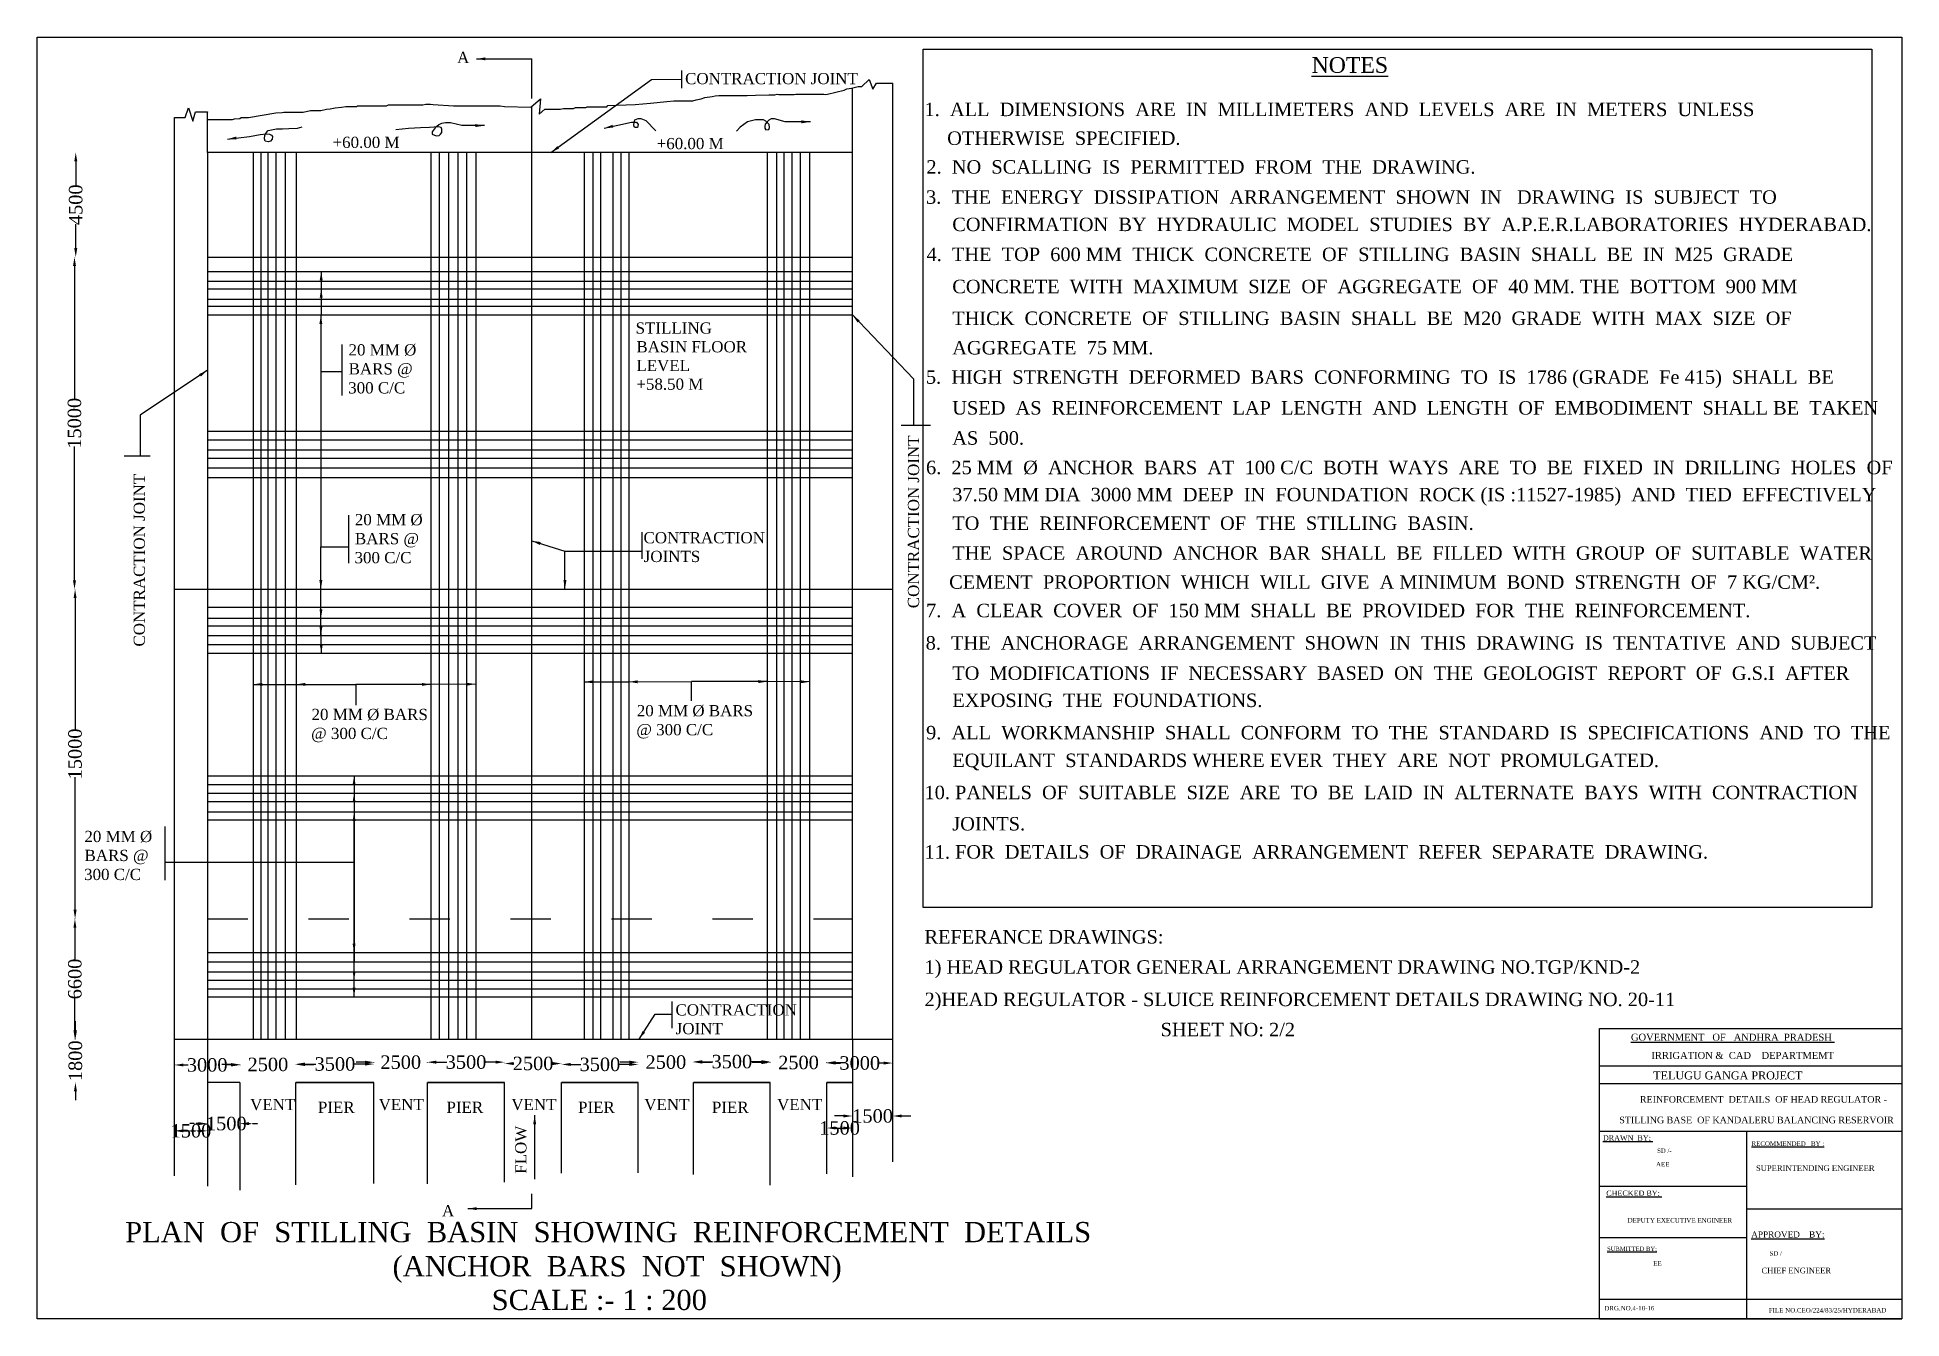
# Model space of a CAD drawing. Header units: millimetres. Extents: x 1555 to 84638, y 667 to 57769.
import ezdxf

# ---------------------------------------------------------------- set-up
doc = ezdxf.new("R2010")
doc.units = ezdxf.units.MM
doc.header["$MEASUREMENT"] = 0
doc.linetypes.add('ACAD_ISO03W100', pattern=[30, 12, -18])
for name, color, linetype in [('DIM', 5, 'Continuous'), ('DWG.LINE', 10, 'Continuous'), ('TEXT', 7, 'Continuous')]:
    doc.layers.add(name, color=color, linetype=linetype)
doc.layers.add('DO LINE', color=3, linetype='Continuous', plot=False)
doc.layers.add('TITLE', color=7, linetype='Continuous', lineweight=30)
doc.styles.get("Standard").update_dxf_attribs({"font": 'times.ttf', "height": 600})
doc.dimstyles.get("Standard").update_dxf_attribs({"dimtxt": 600, "dimasz": 400, "dimexe": 0.18, "dimexo": 0.0625, "dimgap": 0.09, "dimtad": 0, "dimtih": 1, "dimtoh": 1, "dimdec": 0, "dimzin": 0, "dimdsep": 46, "dimtxsty": 'Standard', "dimcen": 300, "dimclrd": 5, "dimclre": 5, "dimclrt": 4, "dimadec": 0, "dimazin": 0, "dimtfac": 1, "dimtdec": 0, "dimtofl": 0, "dimtmove": 0, "dimatfit": 3, "dimfxl": 0, "dimtolj": 1, "dimtzin": 0, "dimarcsym": 0})

# ---------------------------------------------------------------- blocks, each defined once
blk = doc.blocks.new('*D2')
at = {"layer": 'Defpoints', "color": 0, "linetype": 'ACAD_ISO03W100', "ltscale": 0.2}
for p in [(7670, 9055), (9139, 9055), (9139, 9038)]:
    blk.add_point(p, dxfattribs=at)
at = {"layer": 'DIM', "color": 5, "lineweight": -2, "ltscale": 0.2}
blk.add_line((7670, 9043), (7670, 9038), dxfattribs=at)
at = {"layer": 'DIM', "color": 5, "linetype": 'ACAD_ISO03W100', "lineweight": -2, "ltscale": 0.2}
for p, q in [((8070, 9038), (8739, 9038)), ((9139, 9043), (9139, 9038))]:
    blk.add_line(p, q, dxfattribs=at)
at = {"layer": 'DIM', "color": 5, "linetype": 'ACAD_ISO03W100', "ltscale": 0.2}
for points in [[(8070, 9105), (8070, 8972), (7670, 9038)], [(8739, 9105), (8739, 8972), (9139, 9038)]]:
    blk.add_solid(points, dxfattribs=at)
at = {"layer": 'DIM', "color": 4, "linetype": 'ACAD_ISO03W100', "ltscale": 0.2, "insert": (8404, 9038), "char_height": 600, "attachment_point": 5}
blk.add_mtext('\\A1;1500', dxfattribs=at)
blk = doc.blocks.new('*D3')
at = {"layer": 'Defpoints', "color": 0, "linetype": 'ACAD_ISO03W100', "ltscale": 0.2}
for p in [(9139, 9277), (10583, 9359), (10583, 9277)]:
    blk.add_point(p, dxfattribs=at)
at = {"layer": 'DIM', "color": 5, "linetype": 'ACAD_ISO03W100', "lineweight": -2, "ltscale": 0.2}
for p, q in [((8739, 9359), (8339, 9359)), ((10583, 9354), (10583, 9359)), ((10983, 9359), (11383, 9359))]:
    blk.add_line(p, q, dxfattribs=at)
at = {"layer": 'DIM', "color": 5, "lineweight": -2, "ltscale": 0.2}
blk.add_line((9139, 9354), (9139, 9359), dxfattribs=at)
at = {"layer": 'DIM', "color": 5, "linetype": 'ACAD_ISO03W100', "ltscale": 0.2}
for points in [[(8739, 9426), (8739, 9293), (9139, 9359)], [(10983, 9426), (10983, 9293), (10583, 9359)]]:
    blk.add_solid(points, dxfattribs=at)
at = {"layer": 'DIM', "color": 4, "linetype": 'ACAD_ISO03W100', "ltscale": 0.2, "insert": (9978, 9359), "char_height": 600, "attachment_point": 5}
blk.add_mtext('\\A1;1500', dxfattribs=at)
blk = doc.blocks.new('*D4')
at = {"layer": 'Defpoints', "color": 0, "ltscale": 0.2}
for p in [(7670, 12034), (10583, 12034), (10583, 11973)]:
    blk.add_point(p, dxfattribs=at)
at = {"layer": 'DIM', "color": 5, "lineweight": -2, "ltscale": 0.2}
for p, q in [((7670, 11978), (7670, 11972)), ((8070, 11973), (8274, 11973)), ((10183, 11973), (9978, 11973)), ((10583, 11978), (10583, 11972))]:
    blk.add_line(p, q, dxfattribs=at)
at = {"layer": 'DIM', "color": 5, "ltscale": 0.2}
for points in [[(8070, 12039), (8070, 11906), (7670, 11973)], [(10183, 12039), (10183, 11906), (10583, 11973)]]:
    blk.add_solid(points, dxfattribs=at)
at = {"layer": 'DIM', "color": 4, "ltscale": 0.2, "insert": (9126, 11973), "char_height": 600, "attachment_point": 5}
blk.add_mtext('\\A1;3000', dxfattribs=at)
blk = doc.blocks.new('*D5')
at = {"layer": 'Defpoints', "color": 0, "ltscale": 0.2}
for p in [(13081, 11993), (10583, 11199), (13081, 11199)]:
    blk.add_point(p, dxfattribs=at)
at = {"layer": 'DIM', "color": 5, "lineweight": -2, "ltscale": 0.2}
for p, q in [((10183, 11993), (9783, 11993)), ((10583, 11988), (10583, 11993)), ((13081, 11988), (13081, 11993)), ((13481, 11993), (13881, 11993))]:
    blk.add_line(p, q, dxfattribs=at)
at = {"layer": 'DIM', "color": 5, "ltscale": 0.2}
for points in [[(10183, 12060), (10183, 11926), (10583, 11993)], [(13481, 12060), (13481, 11926), (13081, 11993)]]:
    blk.add_solid(points, dxfattribs=at)
at = {"layer": 'DIM', "color": 4, "ltscale": 0.2, "insert": (11832, 11993), "char_height": 600, "attachment_point": 5}
blk.add_mtext('\\A1;2500', dxfattribs=at)
blk = doc.blocks.new('*D6')
at = {"layer": 'Defpoints', "color": 0, "ltscale": 0.2}
for p in [(16560, 12014), (13081, 11199), (16560, 11199)]:
    blk.add_point(p, dxfattribs=at)
at = {"layer": 'DIM', "color": 5, "lineweight": -2, "ltscale": 0.2}
for p, q in [((13081, 12009), (13081, 12014)), ((13481, 12014), (13968, 12014)), ((16160, 12014), (15673, 12014)), ((16560, 12009), (16560, 12014))]:
    blk.add_line(p, q, dxfattribs=at)
at = {"layer": 'DIM', "color": 5, "ltscale": 0.2}
for points in [[(13481, 12080), (13481, 11947), (13081, 12014)], [(16160, 12080), (16160, 11947), (16560, 12014)]]:
    blk.add_solid(points, dxfattribs=at)
at = {"layer": 'DIM', "color": 4, "ltscale": 0.2, "insert": (14820, 12014), "char_height": 600, "attachment_point": 5}
blk.add_mtext('\\A1;3500', dxfattribs=at)
blk = doc.blocks.new('*D7')
at = {"layer": 'Defpoints', "color": 0, "ltscale": 0.2}
for p in [(18944, 12096), (16560, 11199), (18944, 11199)]:
    blk.add_point(p, dxfattribs=at)
at = {"layer": 'DIM', "color": 5, "lineweight": -2, "ltscale": 0.2}
for p, q in [((16160, 12096), (15760, 12096)), ((16560, 12091), (16560, 12096)), ((18944, 12091), (18944, 12096)), ((19344, 12096), (19744, 12096))]:
    blk.add_line(p, q, dxfattribs=at)
at = {"layer": 'DIM', "color": 5, "ltscale": 0.2}
for points in [[(16160, 12163), (16160, 12029), (16560, 12096)], [(19344, 12163), (19344, 12029), (18944, 12096)]]:
    blk.add_solid(points, dxfattribs=at)
at = {"layer": 'DIM', "color": 4, "ltscale": 0.2, "insert": (17752, 12096), "char_height": 600, "attachment_point": 5}
blk.add_mtext('\\A1;2500', dxfattribs=at)
blk = doc.blocks.new('*D8')
at = {"layer": 'Defpoints', "color": 0, "ltscale": 0.2}
for p in [(22377, 12100), (18944, 11199), (22377, 11199)]:
    blk.add_point(p, dxfattribs=at)
at = {"layer": 'DIM', "color": 5, "lineweight": -2, "ltscale": 0.2}
for p, q in [((18944, 12095), (18944, 12100)), ((19344, 12100), (19808, 12100)), ((21977, 12100), (21513, 12100)), ((22377, 12095), (22377, 12100))]:
    blk.add_line(p, q, dxfattribs=at)
at = {"layer": 'DIM', "color": 5, "ltscale": 0.2}
for points in [[(19344, 12166), (19344, 12033), (18944, 12100)], [(21977, 12166), (21977, 12033), (22377, 12100)]]:
    blk.add_solid(points, dxfattribs=at)
at = {"layer": 'DIM', "color": 4, "ltscale": 0.2, "insert": (20661, 12100), "char_height": 600, "attachment_point": 5}
blk.add_mtext('\\A1;3500', dxfattribs=at)
blk = doc.blocks.new('*D9')
at = {"layer": 'Defpoints', "color": 0, "ltscale": 0.2}
for p in [(24921, 12038), (22377, 11199), (24921, 11199)]:
    blk.add_point(p, dxfattribs=at)
at = {"layer": 'DIM', "color": 5, "lineweight": -2, "ltscale": 0.2}
for p, q in [((22377, 12033), (22377, 12038)), ((22777, 12038), (22789, 12038)), ((24521, 12038), (24510, 12038)), ((24921, 12033), (24921, 12038))]:
    blk.add_line(p, q, dxfattribs=at)
at = {"layer": 'DIM', "color": 5, "ltscale": 0.2}
for points in [[(22777, 12105), (22777, 11971), (22377, 12038)], [(24521, 12105), (24521, 11971), (24921, 12038)]]:
    blk.add_solid(points, dxfattribs=at)
at = {"layer": 'DIM', "color": 4, "ltscale": 0.2, "insert": (23649, 12038), "char_height": 600, "attachment_point": 5}
blk.add_mtext('\\A1;2500', dxfattribs=at)
blk = doc.blocks.new('*D10')
at = {"layer": 'Defpoints', "color": 0, "ltscale": 0.2}
for p in [(28336, 11997), (24921, 11199), (28336, 11199)]:
    blk.add_point(p, dxfattribs=at)
at = {"layer": 'DIM', "color": 5, "lineweight": -2, "ltscale": 0.2}
for p, q in [((24921, 11992), (24921, 11997)), ((25321, 11997), (25776, 11997)), ((27936, 11997), (27481, 11997)), ((28336, 11992), (28336, 11997))]:
    blk.add_line(p, q, dxfattribs=at)
at = {"layer": 'DIM', "color": 5, "ltscale": 0.2}
for points in [[(25321, 12064), (25321, 11930), (24921, 11997)], [(27936, 12064), (27936, 11930), (28336, 11997)]]:
    blk.add_solid(points, dxfattribs=at)
at = {"layer": 'DIM', "color": 4, "ltscale": 0.2, "insert": (26628, 11997), "char_height": 600, "attachment_point": 5}
blk.add_mtext('\\A1;3500', dxfattribs=at)
blk = doc.blocks.new('*D11')
at = {"layer": 'Defpoints', "color": 0, "ltscale": 0.2}
for p in [(30796, 12100), (28336, 11199), (30796, 11199)]:
    blk.add_point(p, dxfattribs=at)
at = {"layer": 'DIM', "color": 5, "lineweight": -2, "ltscale": 0.2}
for p, q in [((27936, 12100), (27536, 12100)), ((28336, 12095), (28336, 12100)), ((30796, 12095), (30796, 12100)), ((31196, 12100), (31596, 12100))]:
    blk.add_line(p, q, dxfattribs=at)
at = {"layer": 'DIM', "color": 5, "ltscale": 0.2}
for points in [[(27936, 12167), (27936, 12034), (28336, 12100)], [(31196, 12167), (31196, 12034), (30796, 12100)]]:
    blk.add_solid(points, dxfattribs=at)
at = {"layer": 'DIM', "color": 4, "ltscale": 0.2, "insert": (29566, 12100), "char_height": 600, "attachment_point": 5}
blk.add_mtext('\\A1;2500', dxfattribs=at)
blk = doc.blocks.new('*D12')
at = {"layer": 'Defpoints', "color": 0, "ltscale": 0.2}
for p in [(34219, 12121), (30796, 11199), (34219, 11199)]:
    blk.add_point(p, dxfattribs=at)
at = {"layer": 'DIM', "color": 5, "lineweight": -2, "ltscale": 0.2}
for p, q in [((30796, 12116), (30796, 12121)), ((31196, 12121), (31655, 12121)), ((33819, 12121), (33359, 12121)), ((34219, 12116), (34219, 12121))]:
    blk.add_line(p, q, dxfattribs=at)
at = {"layer": 'DIM', "color": 5, "ltscale": 0.2}
for points in [[(31196, 12187), (31196, 12054), (30796, 12121)], [(33819, 12187), (33819, 12054), (34219, 12121)]]:
    blk.add_solid(points, dxfattribs=at)
at = {"layer": 'DIM', "color": 4, "ltscale": 0.2, "insert": (32507, 12121), "char_height": 600, "attachment_point": 5}
blk.add_mtext('\\A1;3500', dxfattribs=at)
blk = doc.blocks.new('*D13')
at = {"layer": 'Defpoints', "color": 0, "ltscale": 0.2}
for p in [(36736, 12080), (34219, 11199), (36736, 11199)]:
    blk.add_point(p, dxfattribs=at)
at = {"layer": 'DIM', "color": 5, "lineweight": -2, "ltscale": 0.2}
for p, q in [((33819, 12080), (33419, 12080)), ((34219, 12075), (34219, 12080)), ((36736, 12075), (36736, 12080)), ((37136, 12080), (37536, 12080))]:
    blk.add_line(p, q, dxfattribs=at)
at = {"layer": 'DIM', "color": 5, "ltscale": 0.2}
for points in [[(33819, 12146), (33819, 12013), (34219, 12080)], [(37136, 12146), (37136, 12013), (36736, 12080)]]:
    blk.add_solid(points, dxfattribs=at)
at = {"layer": 'DIM', "color": 4, "ltscale": 0.2, "insert": (35477, 12080), "char_height": 600, "attachment_point": 5}
blk.add_mtext('\\A1;2500', dxfattribs=at)
blk = doc.blocks.new('*D14')
at = {"layer": 'Defpoints', "color": 0, "ltscale": 0.2}
for p in [(39678, 12059), (36736, 11199), (39678, 11199)]:
    blk.add_point(p, dxfattribs=at)
at = {"layer": 'DIM', "color": 5, "lineweight": -2, "ltscale": 0.2}
for p, q in [((36736, 12054), (36736, 12059)), ((37136, 12059), (37355, 12059)), ((39278, 12059), (39059, 12059)), ((39678, 12054), (39678, 12059))]:
    blk.add_line(p, q, dxfattribs=at)
at = {"layer": 'DIM', "color": 5, "ltscale": 0.2}
for points in [[(37136, 12126), (37136, 11993), (36736, 12059)], [(39278, 12126), (39278, 11993), (39678, 12059)]]:
    blk.add_solid(points, dxfattribs=at)
at = {"layer": 'DIM', "color": 4, "ltscale": 0.2, "insert": (38207, 12059), "char_height": 600, "attachment_point": 5}
blk.add_mtext('\\A1;3000', dxfattribs=at)
blk = doc.blocks.new('*D15')
at = {"layer": 'Defpoints', "color": 0, "ltscale": 0.2}
for p in [(36736, 9164), (37880, 9164), (37880, 9164)]:
    blk.add_point(p, dxfattribs=at)
at = {"layer": 'DIM', "color": 5, "lineweight": -2, "ltscale": 0.2}
for p, q in [((36736, 9164), (36736, 9165)), ((37136, 9164), (37480, 9164)), ((37880, 9164), (37880, 9165))]:
    blk.add_line(p, q, dxfattribs=at)
at = {"layer": 'DIM', "color": 5, "ltscale": 0.2}
for points in [[(37136, 9231), (37136, 9098), (36736, 9164)], [(37480, 9231), (37480, 9098), (37880, 9164)]]:
    blk.add_solid(points, dxfattribs=at)
at = {"layer": 'DIM', "color": 4, "ltscale": 0.2, "insert": (37308, 9164), "char_height": 600, "attachment_point": 5}
blk.add_mtext('\\A1;1500', dxfattribs=at)
blk = doc.blocks.new('*D16')
at = {"layer": 'Defpoints', "color": 0, "ltscale": 0.2}
for p in [(37880, 9587), (39678, 9700), (39678, 9587)]:
    blk.add_point(p, dxfattribs=at)
at = {"layer": 'DIM', "color": 5, "lineweight": -2, "ltscale": 0.2}
for p, q in [((37480, 9700), (37080, 9700)), ((37880, 9695), (37880, 9700)), ((39678, 9695), (39678, 9700)), ((40078, 9700), (40478, 9700))]:
    blk.add_line(p, q, dxfattribs=at)
at = {"layer": 'DIM', "color": 5, "ltscale": 0.2}
for points in [[(37480, 9767), (37480, 9634), (37880, 9700)], [(40078, 9767), (40078, 9634), (39678, 9700)]]:
    blk.add_solid(points, dxfattribs=at)
at = {"layer": 'DIM', "color": 4, "ltscale": 0.2, "insert": (38779, 9700), "char_height": 600, "attachment_point": 5}
blk.add_mtext('\\A1;1500', dxfattribs=at)
blk = doc.blocks.new('*D17')
at = {"layer": 'Defpoints', "color": 0, "ltscale": 0.2}
for p in [(3256, 13121), (9139, 13121), (9139, 11199)]:
    blk.add_point(p, dxfattribs=at)
at = {"layer": 'DIM', "color": 5, "lineweight": -2, "ltscale": 0.2}
for p, q in [((3256, 13521), (3256, 13921)), ((3261, 13121), (3256, 13121)), ((3261, 11199), (3256, 11199)), ((3256, 10799), (3256, 10399))]:
    blk.add_line(p, q, dxfattribs=at)
at = {"layer": 'DIM', "color": 5, "ltscale": 0.2}
for points in [[(3189, 13521), (3323, 13521), (3256, 13121)], [(3189, 10799), (3323, 10799), (3256, 11199)]]:
    blk.add_solid(points, dxfattribs=at)
at = {"layer": 'DIM', "color": 4, "ltscale": 0.2, "insert": (3256, 12160), "char_height": 600, "attachment_point": 5, "rotation": 90}
blk.add_mtext('\\A1;1800', dxfattribs=at)
blk = doc.blocks.new('*D18')
at = {"layer": 'Defpoints', "color": 0, "ltscale": 0.2}
for p in [(3232, 18490), (7645, 18490), (7645, 13121)]:
    blk.add_point(p, dxfattribs=at)
at = {"layer": 'DIM', "color": 5, "lineweight": -2, "ltscale": 0.2}
for p, q in [((3237, 18490), (3232, 18490)), ((3232, 18090), (3232, 16657)), ((3232, 13521), (3232, 14954)), ((3237, 13121), (3232, 13121))]:
    blk.add_line(p, q, dxfattribs=at)
at = {"layer": 'DIM', "color": 5, "ltscale": 0.2}
for points in [[(3166, 18090), (3299, 18090), (3232, 18490)], [(3166, 13521), (3299, 13521), (3232, 13121)]]:
    blk.add_solid(points, dxfattribs=at)
at = {"layer": 'DIM', "color": 4, "ltscale": 0.2, "insert": (3232, 15806), "char_height": 600, "attachment_point": 5, "rotation": 90}
blk.add_mtext('\\A1;6600', dxfattribs=at)
blk = doc.blocks.new('*D19')
at = {"layer": 'Defpoints', "color": 0, "ltscale": 0.2}
for p in [(3239, 33178), (9139, 33178), (9139, 18490)]:
    blk.add_point(p, dxfattribs=at)
at = {"layer": 'DIM', "color": 5, "lineweight": -2, "ltscale": 0.2}
for p, q in [((3244, 33178), (3239, 33178)), ((3239, 32778), (3239, 26874)), ((3239, 18890), (3239, 24794)), ((3244, 18490), (3239, 18490))]:
    blk.add_line(p, q, dxfattribs=at)
at = {"layer": 'DIM', "color": 5, "ltscale": 0.2}
for points in [[(3173, 32778), (3306, 32778), (3239, 33178)], [(3173, 18890), (3306, 18890), (3239, 18490)]]:
    blk.add_solid(points, dxfattribs=at)
at = {"layer": 'DIM', "color": 4, "ltscale": 0.2, "insert": (3239, 25834), "char_height": 600, "attachment_point": 5, "rotation": 90}
blk.add_mtext('\\A1;15000', dxfattribs=at)
blk = doc.blocks.new('*D20')
at = {"layer": 'Defpoints', "color": 0, "ltscale": 0.2}
for p in [(3214, 47974), (9139, 47974), (9139, 33167)]:
    blk.add_point(p, dxfattribs=at)
at = {"layer": 'DIM', "color": 5, "lineweight": -2, "ltscale": 0.2}
for p, q in [((3219, 47974), (3213, 47974)), ((3214, 47574), (3214, 41610)), ((3214, 33567), (3214, 39530)), ((3219, 33167), (3213, 33167))]:
    blk.add_line(p, q, dxfattribs=at)
at = {"layer": 'DIM', "color": 5, "ltscale": 0.2}
for points in [[(3147, 47574), (3280, 47574), (3214, 47974)], [(3147, 33567), (3280, 33567), (3214, 33167)]]:
    blk.add_solid(points, dxfattribs=at)
at = {"layer": 'DIM', "color": 4, "ltscale": 0.2, "insert": (3214, 40570), "char_height": 600, "attachment_point": 5, "rotation": 90}
blk.add_mtext('\\A1;15000', dxfattribs=at)
blk = doc.blocks.new('*D21')
at = {"layer": 'Defpoints', "color": 0, "ltscale": 0.2}
for p in [(3270, 52637), (9139, 52637), (9139, 47974)]:
    blk.add_point(p, dxfattribs=at)
at = {"layer": 'DIM', "color": 5, "lineweight": -2, "ltscale": 0.2}
for p, q in [((3275, 52637), (3270, 52637)), ((3270, 52237), (3270, 51168)), ((3270, 48374), (3270, 49442)), ((3275, 47974), (3270, 47974))]:
    blk.add_line(p, q, dxfattribs=at)
at = {"layer": 'DIM', "color": 5, "ltscale": 0.2}
for points in [[(3203, 52237), (3337, 52237), (3270, 52637)], [(3203, 48374), (3337, 48374), (3270, 47974)]]:
    blk.add_solid(points, dxfattribs=at)
at = {"layer": 'DIM', "color": 4, "ltscale": 0.2, "insert": (3270, 50305), "char_height": 600, "attachment_point": 5, "rotation": 90}
blk.add_mtext('\\A1;4500', dxfattribs=at)

msp = doc.modelspace()

# ---------------------------------------------------------------- linework, layer by layer
at = {"layer": 'DIM', "ltscale": 0.2}
for points in [[(23587.8, 55043), (23587.8, 56807.5)], [(30268.4, 56288), (30268.4, 55505.6)], [(23588.9, 13121.3), (23587.8, 54688.3)], [(28260.3, 53989.5), (28324.5, 53883.8), (28322.9, 53806), (28302.2, 53745.8), (28192.6, 53742.6), (28157.7, 53785.4), (28133.9, 53879), (28189.5, 54088.4), (28326, 54153.5), (28454.7, 54148.7), (28600.8, 54096.4), (28680.7, 54058.1), (29125.4, 53606)], [(34414.2, 54136.3), (34254.9, 54132.5), (34161.2, 54074.8), (34087.5, 54007.1), (33989.8, 53901.6), (33969.9, 53790.2), (33971.9, 53720.5), (34019.7, 53646.8), (34155.2, 53652.8), (34187.1, 53752.3), (34173.1, 53879.7), (34019.7, 54035), (33916.1, 54094.7), (33553.4, 54090.7), (33204.1, 53996.9), (32879.3, 53766), (32715.9, 53586.9)], [(11485, 53436.1), (11774.2, 53465.8), (11905.8, 53454.8), (11986.3, 53414.6), (12041.1, 53341.6), (12026.5, 53235.7), (11942.4, 53140.7), (11840, 53104.2), (11708.4, 53137), (11679.1, 53246.6), (11690.1, 53403.7), (11748.6, 53505.9), (11847.3, 53608.2), (11986.3, 53648.4), (12220.3, 53688.6), (12476.3, 53692.2), (12768.8, 53699.5), (13152.8, 53725.1), (13361.2, 53772.6)], [(19961.9, 53961.8), (19746.2, 53950), (19570, 53934.4), (19450.9, 53867.2), (19279.9, 53727.5), (19145.2, 53561.9), (19155.6, 53458.4), (19259.2, 53401.4), (19347.3, 53380.7), (19461.2, 53396.3), (19528.6, 53453.2), (19580.4, 53520.5), (19585.6, 53670.5), (19554.5, 53743), (19440.5, 53779.2), (19036.4, 53748.1), (18632.3, 53727.5), (18098.7, 53701.6), (17528.9, 53649.8)], [(15121, 44083.1), (15121, 41808.8)], [(14192.1, 42882.1), (14192.1, 35055.8)], [(40047.8, 40486.7), (41357.9, 40486.7)], [(5423.6, 39113.1), (6585.6, 39113.1)], [(15422.8, 36469), (15422.8, 34341.1)], [(28501.3, 35719.8), (28501.3, 34524.2)], [(30708.3, 28199.6), (30708.3, 29059.4)], [(7234.7, 22603.8), (7234.7, 20207.7)], [(7234.7, 21008.4), (15682.2, 21008.4)], [(29828.7, 14801.4), (29828.7, 13612.9)]]:
    msp.add_lwpolyline(points, dxfattribs=at)
at = {"layer": 'DO LINE', "linetype": 'ACAD_ISO03W100', "ltscale": 150}
msp.add_lwpolyline([(9138.6, 18490), (37879.6, 18490)], dxfattribs=at)
at = {"layer": 'DWG.LINE', "ltscale": 0.2}
for p, q in [((37879.6, 52636.5), (9138.6, 52636.5)), ((9138.6, 52636.5), (9138.6, 13121.3)), ((11182.2, 52636.5), (11182.2, 13121.3)), ((11514.4, 52636.5), (11514.4, 13121.3)), ((11835.5, 52636.5), (11835.5, 13121.3)), ((12189.9, 52636.5), (12189.9, 13121.3)), ((12599.5, 52636.5), (12599.5, 13121.3)), ((13097.8, 52636.5), (13097.8, 13121.3)), ((19098.5, 52636.5), (19098.5, 13121.3)), ((19459.3, 52636.5), (19459.3, 13121.3)), ((19882.9, 52636.5), (19882.9, 13121.3)), ((20290.8, 52636.5), (20290.8, 13121.3)), ((20682.9, 52636.5), (20682.9, 13121.3)), ((21090.8, 52636.5), (21090.8, 13121.3)), ((25923.3, 52636.5), (25923.3, 13121.3)), ((26304.5, 52636.5), (26304.5, 13121.3)), ((26655.3, 52636.5), (26655.3, 13121.3)), ((27200.5, 52636.5), (27200.5, 13121.3)), ((27566.5, 52636.5), (27566.5, 13121.3)), ((27909.6, 52636.5), (27909.6, 13121.3)), ((34087, 52636.5), (34087, 13121.3)), ((34492.7, 52636.5), (34492.7, 13121.3)), ((34825.5, 52636.5), (34825.5, 13121.3)), ((35177, 52636.5), (35177, 13121.3)), ((35556.6, 52636.5), (35556.6, 13121.3)), ((35973.5, 52636.5), (35973.5, 13121.3)), ((37879.6, 13121.3), (37879.6, 52636.5))]:
    msp.add_line(p, q, dxfattribs=at)
for points in [[(9138.6, 54106), (10254.8, 54106), (10337.8, 54132.2), (10574.7, 54146), (10638.2, 54189.1), (10970.4, 54198.3), (12181.9, 54396.9), (12468, 54410.7), (12535.7, 54427.6), (13407.1, 54427.6), (13727.8, 54500.4), (14185.8, 54508.2), (14449.6, 54562.5), (14604.8, 54581.8), (14832.5, 54622.8), (15115.8, 54651.8), (15306.4, 54681), (15783.7, 54681), (15830.3, 54712), (15962.7, 54719.6), (17110.1, 54719.6), (17205.1, 54766.2), (18733.2, 54766.2), (18865.1, 54782.5), (19071.8, 54782.5), (19197.1, 54781), (20101.1, 54716), (21915.4, 54716), (22175.7, 54707.6), (22372.5, 54684.9), (23544.1, 54650.5), (23976.4, 55023.6), (23916.8, 54337.9), (24171.8, 54559.3), (24856.8, 54559.3), (25002.5, 54592.2), (25456.8, 54594.3), (25541.3, 54638.6), (25995.2, 54642.8), (26060.6, 54674.5), (26929.5, 54674.5), (26985.1, 54722.4), (28204.2, 54776.1), (28882.6, 54836.2), (29614.4, 54902.9), (29916.6, 54933.3), (30772.1, 54933.3), (30912.5, 54986.7), (31146.4, 55023.4), (31306.8, 55086.8), (31630.9, 55130.2), (31757.9, 55160.3), (31932.7, 55177), (33051.4, 55177), (33193, 55182.4), (33564.6, 55187.6), (34157.6, 55204.5), (34420.4, 55212.1), (34532.1, 55232.9), (34607.4, 55217.3), (35285.9, 55217.3), (35356, 55238.1), (36603, 55238.1), (36692.7, 55226.2), (36767.8, 55227.8), (37518.6, 55416.5), (37625.4, 55469.8), (37839, 55500), (38133.9, 55578.8), (38299.7, 55578.8), (38627.1, 55892.5), (38785, 55456.5), (38953, 55728.2), (39678, 55728.2)], [(39678, 7663.2), (39678, 55728.2)], [(37879.6, 52636.5), (37879.6, 55510.9)], [(7669.5, 54194.9), (8150.6, 54194.9), (8297.1, 54632.5), (8480.3, 54037.9), (8599.3, 54449.5), (9138.6, 54449.5), (9138.6, 54435.8)], [(7669.5, 7040.5), (7669.5, 54194.9)], [(9138.6, 52636.5), (9138.6, 54435.8)], [(9138.6, 47973.6), (37879.6, 47973.6)], [(9138.6, 47332.5), (37879.6, 47332.5)], [(9138.6, 46896.6), (37879.6, 46896.6)], [(9138.6, 46563.3), (37879.6, 46563.3)], [(9138.6, 46101.7), (37879.6, 46101.7)], [(9138.6, 45781.2), (37879.6, 45781.2)], [(9138.6, 45396.5), (37879.6, 45396.5)], [(9138.6, 40217.3), (37879.6, 40217.3)], [(9138.6, 39838.2), (37879.6, 39838.2)], [(9138.6, 39380), (37879.6, 39380)], [(9138.6, 39012.2), (37879.6, 39012.2)], [(9138.6, 38576.6), (37879.6, 38576.6)], [(9138.6, 38146.6), (37879.6, 38146.6)], [(7669.5, 33178), (39678, 33178)], [(9138.6, 32378.6), (37879.6, 32378.6)], [(9138.6, 31880.4), (37879.6, 31880.4)], [(9138.6, 31535.4), (37879.6, 31535.4)], [(9138.6, 31113.9), (37879.6, 31113.9)], [(9138.6, 30717.8), (37879.6, 30717.8)], [(9138.6, 30321.8), (37879.6, 30321.8)], [(9138.6, 24857.2), (37879.6, 24857.2)], [(9138.6, 24476.4), (37879.6, 24476.4)], [(9138.6, 24082.1), (37879.6, 24082.1)], [(9138.6, 23714.9), (37879.6, 23714.9)], [(9138.6, 23248.1), (37879.6, 23248.1)], [(9138.6, 22903.6), (37879.6, 22903.6)], [(9138.6, 16979.8), (37879.6, 16979.8)], [(9138.6, 16574.9), (37879.6, 16574.9)], [(9138.6, 16126.5), (37879.6, 16126.5)], [(9138.6, 15752.9), (37879.6, 15752.9)], [(9138.6, 15360.6), (37879.6, 15360.6)], [(9138.6, 15016.1), (37879.6, 15016.1)], [(7645.1, 13121.3), (39655.4, 13121.3)], [(9138.6, 13121.3), (9138.6, 6574.2)], [(37879.6, 13121.3), (37879.6, 6993.9)], [(10582.7, 11199.3), (9138.6, 11199.3)], [(10582.7, 11199.3), (10582.7, 6390.4)], [(13080.7, 11199.3), (16560, 11199.3)], [(13080.7, 6627), (13080.7, 11199.3)], [(16560, 11199.3), (13080.7, 11199.3)], [(16560, 6691.9), (16560, 11199.3)], [(18944.1, 6672.8), (18944.1, 11199.3)], [(22377.2, 11199.3), (18944.1, 11199.3)], [(18944.1, 11199.3), (22377.2, 11199.3)], [(22377.2, 6749), (22377.2, 11199.3)], [(24921.5, 7150.1), (24921.5, 11199.3)], [(28335.5, 11199.3), (24921.5, 11199.3)], [(24921.5, 11199.3), (28335.5, 11199.3)], [(28335.5, 7169.2), (28335.5, 11199.3)], [(30795.9, 7093), (30795.9, 11199.3)], [(34218.5, 11199.3), (30795.9, 11199.3)], [(30795.9, 11199.3), (34218.5, 11199.3)], [(34218.5, 6615.2), (34218.5, 11199.3)], [(37879.6, 11199.3), (36736.1, 11199.3)], [(36736.1, 7129.6), (36736.1, 11199.3)], [(36736.1, 11199.3), (37879.6, 11199.3)]]:
    msp.add_lwpolyline(points, dxfattribs=at)
at = {"layer": 'TITLE', "lineweight": 30}
for p, q in [((71169.4, 13597.9), (84638.2, 13597.9)), ((84638.2, 13597.9), (84638.2, 666.8)), ((71169.4, 11940.3), (84638.2, 11940.3)), ((71169.4, 11150.5), (84638.2, 11150.5)), ((71169.4, 9028.3), (84638.2, 9028.3)), ((71197.4, 6577.1), (77748.3, 6577.1)), ((71169.4, 4285.7), (77720.3, 4285.7)), ((84638.2, 1527.3), (71169.4, 1527.3)), ((71169.4, 666.8), (84638.2, 666.8))]:
    msp.add_line(p, q, dxfattribs=at)
at = {"layer": 'TITLE', "ltscale": 0.2}
for points in [[(1555.4, 57769.2), (84638.2, 57769.2), (84638.2, 666.8), (1555.4, 666.8)], [(41035.5, 57240.2), (83300.9, 57240.2), (83300.9, 18993.6), (41035.5, 18993.6)]]:
    msp.add_lwpolyline(points, close=True, dxfattribs=at)
at = {"layer": 'TITLE'}
msp.add_lwpolyline([(71169.4, 666.8), (71169.4, 13597.9)], dxfattribs=at)
at = {"layer": 'TITLE', "lineweight": 30}
for points in [[(77720.3, 9028.3), (77720.3, 666.8)], [(77720.3, 5564.7), (84638.2, 5564.7)]]:
    msp.add_lwpolyline(points, dxfattribs=at)

# ---------------------------------------------------------------- texts
at = {"layer": 'TEXT'}
for s, height, p in [('A', 500, (20261.3, 56617.9)), ('%%UNOTES', 700.2, (58342.1, 56184.2)), ('CONTRACTION JOINT', 500, (30422.5, 55679.1)), ('1.  ALL  DIMENSIONS  ARE  IN  MILLIMETERS  AND  LEVELS  ARE  IN  METERS  UNLESS', 600, (41092.8, 54255.1)), ('+60.00 M', 500, (14713.9, 52838)), ('+60.00 M', 500, (29157.2, 52783.9)), ('    OTHERWISE  SPECIFIED.', 600, (41196.6, 52973.7)), ('2.  NO  SCALLING  IS  PERMITTED  FROM  THE  DRAWING.', 600, (41177.6, 51693.3)), ('3.  THE  ENERGY  DISSIPATION  ARRANGEMENT  SHOWN  IN   DRAWING  IS  SUBJECT  TO', 600, (41160.7, 50350.6)), ('     CONFIRMATION  BY  HYDRAULIC  MODEL  STUDIES  BY  A.P.E.R.LABORATORIES  HYDERABAD.', 600, (41196.6, 49131.5)), ('4.  THE  TOP  600 MM  THICK  CONCRETE  OF  STILLING  BASIN  SHALL  BE  IN  M25  GRADE', 600, (41182.8, 47797.5)), ('     CONCRETE  WITH  MAXIMUM  SIZE  OF  AGGREGATE  OF  40 MM. THE  BOTTOM  900 MM', 600, (41196.6, 46364.2)), ('STILLING', 500, (28219.5, 44562.3)), ('     THICK  CONCRETE  OF  STILLING  BASIN  SHALL  BE  M20  GRADE  WITH  MAX  SIZE  OF', 600, (41196.6, 44948.3)), ('20 MM Ø', 500, (15424.9, 43590.6)), ('BASIN FLOOR', 500, (28253.4, 43729)), ('     AGGREGATE  75 MM.', 600, (41196.6, 43636.4)), ('BARS @', 500, (15428.5, 42744.6)), ('LEVEL', 500, (28250.9, 42895.6)), ('300 C/C', 500, (15410.9, 41898.7)), ('+58.50 M', 500, (28252.3, 42062.3)), ('5.  HIGH  STRENGTH  DEFORMED  BARS  CONFORMING  TO  IS  1786 (GRADE  Fe 415)  SHALL  BE', 600, (41154.2, 42329.7)), ('     USED  AS  REINFORCEMENT  LAP  LENGTH  AND  LENGTH  OF  EMBODIMENT  SHALL BE  TAKEN', 600, (41196.6, 40956.1)), ('     AS  500.', 600, (41196.6, 39613.6)), ('6.  25 MM  Ø  ANCHOR  BARS  AT  100 C/C  BOTH  WAYS  ARE  TO  BE  FIXED  IN  DRILLING  HOLES  OF', 600, (41158.6, 38300.3)), ('     37.50 MM DIA  3000 MM  DEEP  IN  FOUNDATION  ROCK (IS :11527-1985)  AND  TIED  EFFECTIVELY', 600, (41196.6, 37092.1)), ('20 MM Ø', 500, (15706.9, 36023.5)), ('     TO  THE  REINFORCEMENT  OF  THE  STILLING  BASIN.', 600, (41196.6, 35816.3)), ('BARS @', 500, (15710.5, 35177.6)), ('CONTRACTION', 500, (28568.7, 35218.9)), ('     THE  SPACE  AROUND  ANCHOR  BAR  SHALL  BE  FILLED  WITH  GROUP  OF  SUITABLE  WATER', 600, (41196.6, 34485.4)), ('300 C/C', 500, (15692.9, 34331.6)), ('JOINTS', 500, (28580.2, 34385.6)), ('     CEMENT  PROPORTION  WHICH  WILL  GIVE  A MINIMUM  BOND  STRENGTH  OF  7 KG/CM².', 600, (41058.6, 33194.5)), ('7.  A  CLEAR  COVER  OF  150 MM  SHALL  BE  PROVIDED  FOR  THE  REINFORCEMENT.', 600, (41163.7, 31925)), ('8.  THE  ANCHORAGE  ARRANGEMENT  SHOWN  IN  THIS  DRAWING  IS  TENTATIVE  AND  SUBJECT', 600, (41143, 30481.6)), ('     TO  MODIFICATIONS  IF  NECESSARY  BASED  ON  THE  GEOLOGIST  REPORT  OF  G.S.I  AFTER', 600, (41196.6, 29133.7)), ('     EXPOSING  THE  FOUNDATIONS.', 600, (41196.6, 27925)), ('20 MM Ø BARS', 500, (13776.7, 27344.4)), ('20 MM Ø BARS', 500, (28269.6, 27511)), ('@ 300 C/C', 500, (13757.6, 26498.5)), ('@ 300 C/C', 500, (28250.5, 26665)), ('9.  ALL  WORKMANSHIP  SHALL  CONFORM  TO  THE  STANDARD  IS  SPECIFICATIONS  AND  TO  THE', 600, (41161.6, 26483.8)), ('     EQUILANT  STANDARDS WHERE EVER  THEY  ARE  NOT  PROMULGATED.', 600, (41196.6, 25249.4)), ('10. PANELS  OF  SUITABLE  SIZE  ARE  TO  BE  LAID  IN  ALTERNATE  BAYS  WITH  CONTRACTION', 600, (41092.8, 23818)), ('     JOINTS.', 600, (41196.6, 22423.1)), ('20 MM Ø', 500, (3655.4, 21907)), ('11. FOR  DETAILS  OF  DRAINAGE  ARRANGEMENT  REFER  SEPARATE  DRAWING.', 600, (41092.8, 21169.1)), ('BARS @', 500, (3659, 21061)), ('300 C/C', 500, (3641.4, 20215.1)), ('REFERANCE DRAWINGS:', 600, (41092.8, 17384.7)), ('1) HEAD REGULATOR GENERAL ARRANGEMENT DRAWING NO.TGP/KND-2', 600, (41092.8, 16040.2)), ('2)HEAD REGULATOR - SLUICE REINFORCEMENT DETAILS DRAWING NO. 20-11', 600, (41092.8, 14596.2)), ('CONTRACTION', 500, (29993.7, 14178.5)), ('JOINT', 500, (30005.3, 13345.2)), ('SHEET NO: 2/2', 600, (51612.8, 13251.8)), ('VENT', 500, (11038.2, 9960.2)), ('PIER', 500, (14060.9, 9837.6)), ('VENT', 500, (16767.1, 9960.2)), ('PIER', 500, (19790.2, 9837.6)), ('VENT', 500, (22680.2, 9960.2)), ('PIER', 500, (25652.6, 9837.6)), ('VENT', 500, (28604.5, 9960.2)), ('PIER', 500, (31618.4, 9837.6)), ('VENT', 500, (34521.5, 9960.2)), ('PLAN  OF  STILLING  BASIN  SHOWING  REINFORCEMENT  DETAILS', 900, (5470.6, 4076.8)), ('A', 500, (19590.1, 5226.9)), ('                                   (ANCHOR  BARS  NOT  SHOWN)', 900, (5492.7, 2554.1)), ('                                                SCALE :- 1 : 200', 900, (5492.7, 1054.1))]:
    msp.add_text(s, height=height, dxfattribs=at).set_placement(p)
for s, p in [('CONTRACTION JOINT', (6350.2, 30618.5)), ('FLOW', (23352.9, 7126.1))]:
    msp.add_text(s, height=500, rotation=90, dxfattribs=at).set_placement(p)
at = {"layer": 'TEXT', "ltscale": 0.2, "insert": (40349.9, 32327), "char_height": 500, "attachment_point": 1, "rotation": 90}
msp.add_mtext('CONTRACTION JOINT', dxfattribs=at)
at = {"layer": 'TITLE', "lineweight": 30}
for s, height, p in [('%%UGOVERNMENT   OF   ANDHRA  PRADESH ', 310.193, (72571, 13056.7)), ('IRRIGATION &  CAD    DEPARTMEMT ', 310.193, (73486.3, 12243.2)), ('TELUGU GANGA PROJECT', 356.832, (73567, 11330.1)), ('REINFORCEMENT  DETAILS  OF HEAD REGULATOR - ', 294.505, (72972, 10293.4)), ('STILLING BASE  OF KANDALERU BALANCING RESERVOIR', 294.505, (72051.7, 9374.2)), ('%%UDRAWN  BY; ', 235.621, (71324.1, 8604.8)), ('%%URECOMMENDED   BY :', 202.205, (77943.7, 8366.9)), ('AEE', 202.49, (73690, 7451.9)), ('SD /- ', 197.38, (73739.4, 8055.9)), ('SUPERINTENDING ENGINEER', 252.433, (78143.8, 7251.6)), ('%%UCHECKED BY: ', 235.621, (71472.6, 6143)), ('DEPUTY EXECUTIVE ENGINEER', 202.487, (72422.6, 4950.3)), ('%%UAPPROVED    BY;', 271.87, (77932.9, 4285)), ('%%USUBMITTED BY;', 190.31, (71511.3, 3684.2)), ('SD /', 197.38, (78752.6, 3476.6)), ('EE', 202.49, (73564.3, 3032.3)), ('CHIEF ENGINEER', 252.433, (78389.1, 2686.9)), ('DRG.NO.4-10-16', 202.487, (71383.5, 1034.1)), ('FILE NO.CEO/224/83/25/HYDERABAD', 202.487, (78714.4, 942.9))]:
    msp.add_text(s, height=height, dxfattribs=at).set_placement(p)

# ---------------------------------------------------------------- dimensions: what is measured, and where the dimension line sits
at = {"layer": 'DIM', "ltscale": 0.2}
for p1, p2, distance, text, picture, middle in [((9138.6, 47973.6), (9138.6, 52636.5), 5868.6, '4500', '*D21', (3270, 50305.1)), ((9138.6, 33166.6), (9138.6, 47973.6), 5925, '15000', '*D20', (3213.5, 40570.1)), ((9138.6, 18490), (9138.6, 33178), 5899.1, '15000', '*D19', (3239.5, 25834)), ((7645.1, 13121.3), (7645.1, 18490), 4412.9, '6600', '*D18', (3232.3, 15805.6)), ((9138.6, 11199.3), (9138.6, 13121.3), 5882.6, '1800', '*D17', (3256, 12160.3))]:
    dim = msp.add_aligned_dim(p1=p1, p2=p2, distance=distance, text=text, dimstyle='Standard', override={"dimtxt": 500, "dimtih": 0}, dxfattribs=at)
    dim.commit()
    dim.dimension.update_dxf_attribs({"geometry": picture, "text_midpoint": middle, "text_rotation": 90})
for p1, p2, distance, text, picture, middle in [((16560, 11199.3), (18944.1, 11199.3), 896.8, '2500', '*D7', (17752.1, 12096.1)), ((18944.1, 11199.3), (22377.2, 11199.3), 900.2, '3500', '*D8', (20660.7, 12099.5)), ((28335.5, 11199.3), (30795.9, 11199.3), 900.9, '2500', '*D11', (29565.7, 12100.3)), ((30795.9, 11199.3), (34218.5, 11199.3), 921.5, '3500', '*D12', (32507.2, 12120.8)), ((34218.5, 11199.3), (36736.1, 11199.3), 880.4, '2500', '*D13', (35477.3, 12079.7)), ((7669.5, 12034.2), (10582.7, 12034.2), -61.5, '3000', '*D4', (9126.1, 11972.6)), ((10582.7, 11199.3), (13080.7, 11199.3), 793.8, '2500', '*D5', (11831.7, 11993.2)), ((13080.7, 11199.3), (16560, 11199.3), 814.4, '3500', '*D6', (14820.3, 12013.7)), ((22377.2, 11199.3), (24921.5, 11199.3), 838.6, '2500', '*D9', (23649.3, 12038)), ((24921.5, 11199.3), (28335.5, 11199.3), 797.6, '3500', '*D10', (26628.5, 11996.9)), ((36736.1, 11199.3), (39678, 11199.3), 860, '3000', '*D14', (38207.1, 12059.3)), ((37879.6, 9586.7), (39678, 9586.7), 113.6, '1500', '*D16', (38778.8, 9700.3))]:
    dim = msp.add_aligned_dim(p1=p1, p2=p2, distance=distance, text=text, dimstyle='Standard', dxfattribs=at)
    dim.commit()
    dim.dimension.update_dxf_attribs({"geometry": picture, "text_midpoint": middle})
at = {"layer": 'DIM', "linetype": 'ACAD_ISO03W100', "ltscale": 0.2}
for base, p1, p2, picture, middle in [((9138.6, 9038.4), (7669.5, 9054.9), (9138.6, 9054.9), '*D2', (8404, 9038.4)), ((10582.7, 9359.3), (9138.6, 9277), (10582.7, 9277), '*D3', (9978.1, 9359.3))]:
    dim = msp.add_linear_dim(base=base, p1=p1, p2=p2, angle=0, text='1500', dimstyle='Standard', dxfattribs=at)
    dim.commit()
    dim.dimension.update_dxf_attribs({"geometry": picture, "text_midpoint": middle, "dimtype": 161})
at = {"layer": 'DIM', "ltscale": 0.2}
dim = msp.add_linear_dim(base=(37879.6, 9164.5), p1=(36736.1, 9164.5), p2=(37879.6, 9164.5), angle=0, text='1500', dimstyle='Standard', dxfattribs=at)
dim.commit()
dim.dimension.update_dxf_attribs({"geometry": '*D15', "text_midpoint": (37307.9, 9164.5), "dimtype": 161})

# ---------------------------------------------------------------- leaders
for points in [[(21121.8, 56807.5), (23587.8, 56807.5)], [(24446.1, 52636.5), (28928.9, 55894.2), (30268.4, 55896.8)], [(36010, 54002.2), (34876.5, 54002.2), (34414.2, 54136.3)], [(10027.4, 53232.8), (11016.2, 53344.5), (11485, 53436.1)], [(21477.4, 53831), (20479.1, 53844.5), (19961.9, 53961.8)], [(26815.9, 53720), (28030, 53989.5), (28260.3, 53989.5)], [(14207.2, 47332.5), (14207.2, 45396.5)], [(14207.2, 46563.3), (14207.2, 45396.5)], [(14192.1, 45396.5), (14192.1, 42882.1), (15121, 42882.1)], [(37879.6, 45396.5), (40595.5, 42545.5), (40595.5, 40486.7)], [(9138.6, 42929.4), (6144.7, 40930.7), (6144.7, 39113.1)], [(14192.1, 33178), (14192.1, 35055.8), (15422.8, 35055.8)], [(23588.3, 35332.2), (25068.9, 34873.6)], [(25068.9, 33178), (25068.9, 34873.6), (28501.3, 34873.6)], [(14196.6, 31113.9), (14196.6, 33178)], [(14196.6, 31880.4), (14196.6, 33178)], [(14214.3, 30321.8), (14196.6, 31535.4)], [(25923.3, 29046.6), (27909.6, 29047.9)], [(27909.6, 29047.9), (30708.3, 29059.4)], [(34087, 29059.4), (30708.3, 29059.4)], [(35973.5, 29047.9), (34087, 29059.4)], [(11182.2, 28932.9), (13097.8, 28932.9)], [(13097.8, 28932.9), (15753.3, 28932.9)], [(19098.5, 28932.9), (15753.3, 28932.9), (15753.3, 28013.2)], [(21090.8, 28943.5), (19098.5, 28932.9)], [(15672.2, 24857.2), (15672.2, 22903.6)], [(15672.2, 24082.1), (15672.2, 16979.8)], [(15672.2, 23248.1), (15672.2, 16574.9)], [(15672.2, 16979.8), (15672.2, 22840.1)], [(15672.2, 15752.9), (15672.2, 16979.8)], [(15672.2, 15016.1), (15672.2, 15752.9)], [(28370.8, 13121.3), (29092.1, 14237.9), (29828.7, 14237.9)], [(23719.1, 9735.7), (23719.1, 6885.7)], [(20738.7, 5572.6), (23589.1, 5572.6), (23589.1, 6225)]]:
    msp.add_leader(points, dimstyle='Standard', override={"dimgap": 0.09, "dimtad": 0}, dxfattribs=at)

doc.saveas('drawing.dxf')
